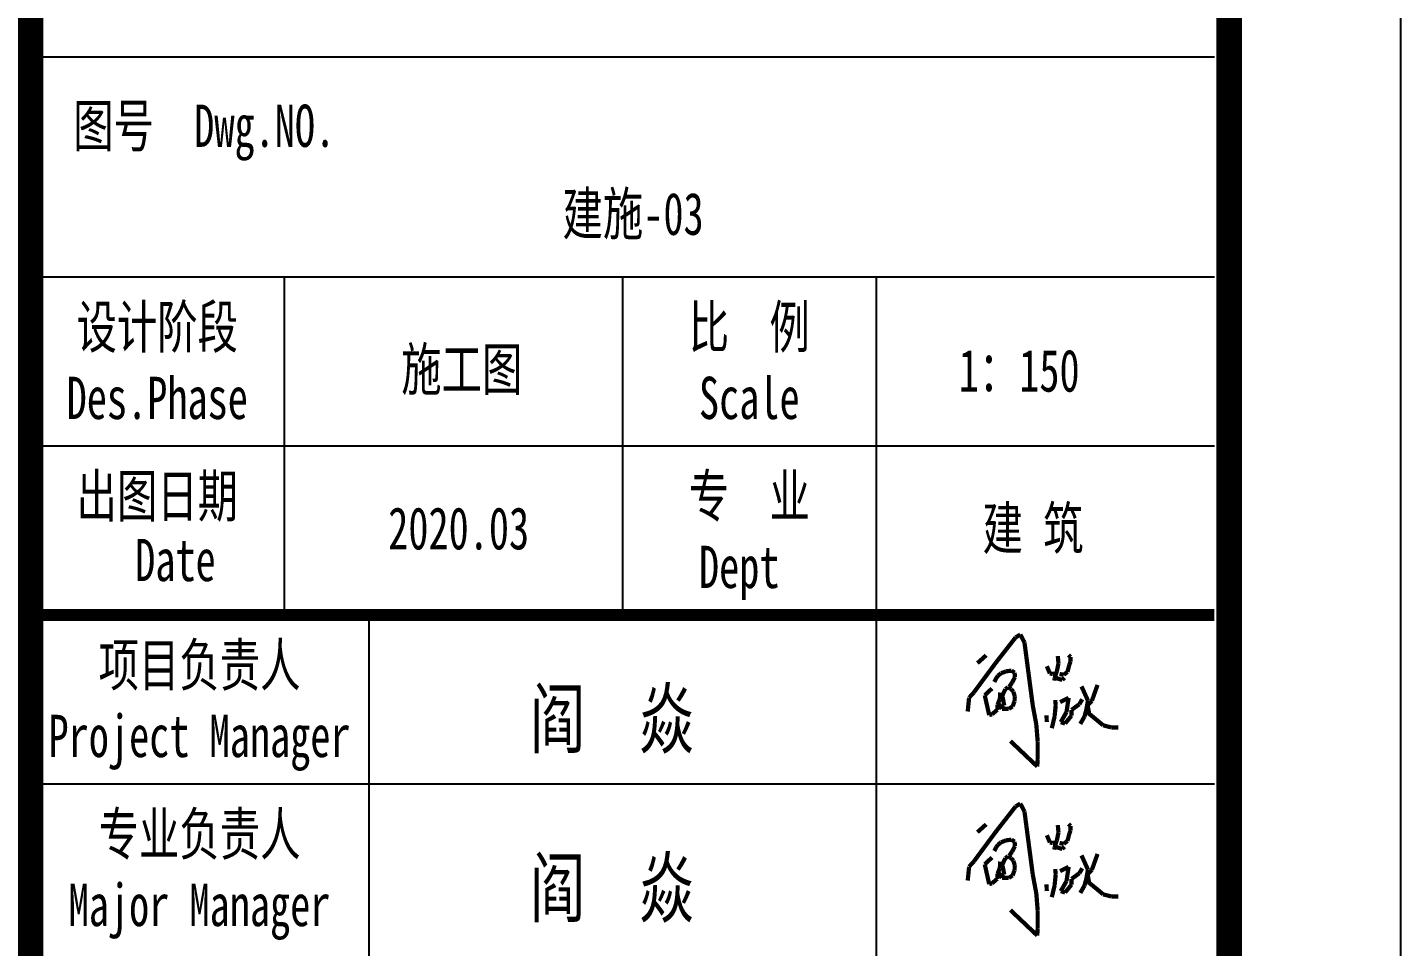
# Model space of a CAD drawing. Extents: x 177291 to 1288761, y 177638 to 322898.
# Drawn here: x 489694 to 498197, y 264028 to 269725 of the extents above; entities that cross this region are included whole.
import ezdxf
from ezdxf.enums import TextEntityAlignment as Align

# ---------------------------------------------------------------- set-up
doc = ezdxf.new("R2010")
doc.units = 0
doc.header["$LTSCALE"] = 1000
for name, color, linetype in [('PUB_TITLE', 4, 'Continuous'), ('TEXT', 7, 'Continuous'), ('图框文字', 120, 'Continuous')]:
    doc.layers.add(name, color=color, linetype=linetype)
doc.styles.add('_gyy_title_ST', font='', dxfattribs={"width": 0.8})
doc.styles.get('_gyy_title_ST').set_extended_font_data('SimSun')

# ---------------------------------------------------------------- blocks, each defined once
blk = doc.blocks.new('asdf')
at = {"color": 2, "lineweight": 25, "const_width": 25}
for points in [[(2531427.746124997, 1895348.387837175), (2531455.016848524, 1895364.735962445)], [(2531455.016848524, 1895364.735962445), (2531479.560474353, 1895318.416291497)], [(2531310.482096203, 1895198.530074152), (2531427.746124997, 1895348.387837175)], [(2531479.560474353, 1895318.416291497), (2531528.647726012, 1894945.134236371)], [(2531179.582737326, 1895021.425452997), (2531310.482096203, 1895198.530074152)], [(2531201.399297139, 1895195.805386607), (2531253.213646495, 1895242.125057555)], [(2531680.736946361, 1895194.197133844), (2531671.371763015, 1895149.491499309)], [(2531676.574639132, 1895237.863114139), (2531680.736946361, 1895194.197133844)], [(2531740.049753095, 1895244.10110885), (2531751.496074215, 1895232.664773669)], [(2531751.496074215, 1895204.593797469), (2531744.212028644, 1895183.80047022)], [(2531751.496074215, 1895232.664773669), (2531751.496074215, 1895204.593797469)], [(2531314.007060533, 1895108.929780186), (2531322.247722377, 1895120.691887203)], [(2531322.247722377, 1895120.691887203), (2531341.083552559, 1895135.982609008)], [(2531341.083552559, 1895135.982609008), (2531371.691788485, 1895147.744716025)], [(2531371.691788485, 1895147.744716025), (2531403.477261817, 1895151.273348131)], [(2531403.477261817, 1895151.273348131), (2531421.135854592, 1895139.511241114)], [(2531423.490329405, 1895113.634622993), (2531407.008974036, 1895081.876934047)], [(2531421.135854592, 1895139.511241114), (2531423.490329405, 1895113.634622993)], [(2531612.058956281, 1895177.562475509), (2531629.748722404, 1895134.936166772)], [(2531629.748722404, 1895134.936166772), (2531645.357350754, 1895131.817169416)], [(2531645.357350754, 1895131.817169416), (2531658.884841328, 1895132.856840974)], [(2531671.371763015, 1895149.491499309), (2531657.844272441, 1895105.825519014)], [(2531711.954203058, 1895126.618846263), (2531686.980391364, 1895131.817169416)], [(2531733.806276411, 1895144.293158839), (2531711.954203058, 1895126.618846263)], [(2531744.212028644, 1895183.80047022), (2531733.806276411, 1895144.293158839)], [(2531287.737242244, 1895046.258434124), (2531244.690301944, 1895005.638532182)], [(2531301.057417383, 1895084.22935545), (2531314.007060533, 1895108.929780186)], [(2531344.615296458, 1894996.013587456), (2531366.982838859, 1895041.885787506)], [(2531366.982838859, 1895041.885787506), (2531382.286956822, 1895053.647894523)], [(2531382.286956822, 1895053.647894523), (2531401.122787004, 1895041.885787506)], [(2531407.008974036, 1895081.876934047), (2531389.35038126, 1895056.000315926)], [(2531401.122787004, 1895041.885787506), (2531414.072398474, 1895026.595048384)], [(2531657.844272441, 1895105.825519014), (2531655.763102986, 1895092.309858035)], [(2531670.655884822, 1895106.487313944), (2531702.848068967, 1895096.378603323)], [(2531702.848068967, 1895096.378603323), (2531715.724942625, 1895110.163203993)], [(2531816.83994168, 1895058.31903978), (2531854.881215306, 1894973.856808191)], [(2531911.580656374, 1895067.062982344), (2531878.289611716, 1894973.513754673)], [(2531144.13081575, 1894909.713315603), (2531152.31204548, 1894991.453907318)], [(2531152.31204548, 1894991.453907318), (2531179.582737326, 1895021.425452997)], [(2531244.690301944, 1895005.638532182), (2531261.430769927, 1894931.566972772)], [(2531318.826700888, 1894919.619944827), (2531321.070484971, 1894951.317598108)], [(2531321.070484971, 1894951.317598108), (2531334.020128121, 1894984.251480439)], [(2531337.55184034, 1894938.379280389), (2531325.779466277, 1894956.022423598)], [(2531334.020128121, 1894984.251480439), (2531336.374602934, 1895021.890205577)], [(2531359.919382741, 1894945.436544599), (2531350.50148349, 1894996.013587456)], [(2531421.135854592, 1894971.313162721), (2531409.363448848, 1894939.555491091)], [(2531414.072398474, 1895026.595048384), (2531422.313091998, 1894999.542219561)], [(2531422.313091998, 1894999.542219561), (2531421.135854592, 1894971.313162721)], [(2531661.03684778, 1894977.604128039), (2531664.339987129, 1894947.90190301)], [(2531690.035759621, 1894965.410585032), (2531740.757426108, 1894990.749254509)], [(2531740.757426108, 1894990.749254509), (2531728.077033246, 1894906.28702292)], [(2531757.664658831, 1894918.956366316), (2531804.159548818, 1894952.741258952)], [(2531804.159548818, 1894952.741258952), (2531821.066749861, 1894982.30303135)], [(2531854.881215306, 1894973.856808191), (2531844.998567057, 1894919.463093645)], [(2531855.402006633, 1894948.567299733), (2531853.321312382, 1894942.330673011)], [(2531878.289611716, 1894973.513754673), (2531855.402006633, 1894948.567299733)], [(2531261.430769927, 1894931.566972772), (2531270.99677426, 1894888.557661778)], [(2531270.99677426, 1894888.557661778), (2531287.737242244, 1894893.336479883)], [(2531287.737242244, 1894893.336479883), (2531318.826700888, 1894919.619944827)], [(2531345.792533865, 1894925.440962671), (2531337.55184034, 1894938.379280389)], [(2531338.729077747, 1894936.026858986), (2531359.919382741, 1894945.436544599)], [(2531386.995906448, 1894925.440962671), (2531345.792533865, 1894925.440962671)], [(2531409.363448848, 1894939.555491091), (2531386.995906448, 1894925.440962671)], [(2531528.647726012, 1894945.134236371), (2531549.637051617, 1894832.737585042)], [(2531609.838267087, 1894886.847329338), (2531611.489852601, 1894847.244379948)], [(2531657.733708432, 1894880.246852203), (2531641.218043373, 1894810.941660467)], [(2531664.339987129, 1894947.90190301), (2531657.733708432, 1894880.246852203)], [(2531728.077033246, 1894906.28702292), (2531694.262567801, 1894847.163460808)], [(2531719.623416886, 1894838.717237649), (2531757.664658831, 1894885.171473681)], [(2531757.664658831, 1894885.171473681), (2531757.664658831, 1894918.956366316)], [(2531834.595095801, 1894879.964527002), (2531809.626828147, 1894836.308226528)], [(2531844.998567057, 1894919.463093645), (2531834.595095801, 1894879.964527002)], [(2531853.321312382, 1894942.330673011), (2531863.724783638, 1894888.280011982)], [(2531861.644089387, 1894896.595496962), (2531907.419267872, 1894859.175805894)], [(2531549.637051617, 1894832.737585042), (2531557.691623781, 1894732.143387745)], [(2531694.262567801, 1894847.163460808), (2531719.623416886, 1894838.717237649)], [(2531907.419267872, 1894859.175805894), (2531944.871701033, 1894827.992741548)], [(2531944.871701033, 1894827.992741548), (2531992.72757377, 1894815.519505419)], [(2531992.72757377, 1894815.519505419), (2532034.341395433, 1894815.519505419)], [(2531555.006755834, 1894584.605214392), (2531396.60008546, 1894734.825892746)], [(2531557.691623781, 1894732.143387745), (2531557.691623781, 1894626.184163128)], [(2531557.691623781, 1894626.184163128), (2531555.006755834, 1894584.605214392)]]:
    blk.add_lwpolyline(points, dxfattribs=at)

msp = doc.modelspace()

# ---------------------------------------------------------------- linework, layer by layer
at = {"layer": 'PUB_TITLE'}
for p, q in [((497044.5049409692, 269539.7002276923), (489711.7696009672, 269539.7002276923)), ((497044.5049409692, 268177.9065216923), (489711.7696009672, 268177.9065216923)), ((491283.0700309693, 268177.9065216923), (491283.0700309693, 266082.8392816923)), ((493378.1330806799, 268177.9065216923), (493378.1330806799, 266082.8392816923)), ((494949.4377009692, 268177.9065216923), (494949.4377009692, 258750.1039416923)), ((497044.5049409692, 267130.3729016923), (489711.7696009646, 267130.3729016923)), ((491806.8347458236, 266082.8392816923), (491806.8347458236, 258750.1039416923)), ((497044.5049409692, 265035.3056616923), (489711.7696009693, 265035.3056616923))]:
    msp.add_line(p, q, dxfattribs=at)
msp.add_lwpolyline([(408999.2816329692, 314928.3444236923), (498196.6566409693, 314928.3444236923), (498196.6566409693, 251928.0581516923), (408999.2816329692, 251928.0581516923)], close=True, dxfattribs=at)
at = {"layer": 'PUB_TITLE', "const_width": 159.091632}
for points in [[(411650.8088329692, 252988.6690316923), (411650.8088329692, 313867.7335436923), (497136.0457609692, 313867.7335436923), (497136.0457609692, 252988.6690316923)], [(489711.7696009693, 313867.7335436923), (497136.0457609692, 313867.7335436923), (497136.0457609692, 252988.6690316923), (489711.7696009693, 252988.6690316923)]]:
    msp.add_lwpolyline(points, close=True, dxfattribs=at)
at = {"layer": 'PUB_TITLE', "const_width": 73.32728006995411}
msp.add_lwpolyline([(489711.7696009711, 266082.8392816923), (497044.5049409692, 266082.8392816923)], dxfattribs=at)

# ---------------------------------------------------------------- block references
at = {"layer": '图框文字', "xscale": 1.04753362, "yscale": 1.04753362, "zscale": 1.04753362}
for p in [(-2155942.212306584, -1719496.406083435), (-2155942.212306584, -1720543.939703435)]:
    msp.add_blockref('asdf', p, dxfattribs=at)

# ---------------------------------------------------------------- texts
at = {"layer": 'PUB_TITLE', "style": '_gyy_title_ST', "width": 0.7}
msp.add_text('图号  Dwg.NO.', height=261.8831430965037, dxfattribs=at).set_placement((489976.8386586955, 268984.5074090923))
at = {"layer": 'PUB_TITLE', "color": 6, "style": '_gyy_title_ST', "width": 0.7}
msp.add_text('建施-03', height=261.8831430965037, dxfattribs=at).set_placement((493444.0885043397, 268438.936629258), align=Align.CENTER)
at = {"layer": 'PUB_TITLE', "style": '_gyy_title_ST', "width": 0.7}
for s, p in [('设计阶段', (490497.4198159692, 267737.9424012923)), ('比  例', (494163.7874859693, 267737.9424012923)), ('Des.Phase', (490497.4198159692, 267297.9939944728)), ('Scale', (494163.7874859693, 267297.9939944728)), ('出图日期', (490497.4198159692, 266690.4087812923)), ('专  业', (494163.7874859693, 266690.4087812923)), ('Date', (490610.0912925189, 266293.3739391569)), ('Dept ', (494163.7874859693, 266250.4457084661)), ('项目负责人', (490759.3011258236, 265642.8751612923)), ('Project Manager', (490759.3011258236, 265202.9120884661)), ('专业负责人', (490759.3011258236, 264595.3415412923)), ('Major Manager', (490759.3011258236, 264155.3784684637))]:
    msp.add_text(s, height=261.8831430965037, dxfattribs=at).set_placement(p, align=Align.CENTER)
at = {"layer": 'TEXT', "color": 3, "style": '_gyy_title_ST', "width": 0.6999999999994356}
for p in [(492807.6994610485, 265263.0822015054), (492807.6994610485, 264215.5485815054)]:
    msp.add_text('阎  焱', height=353.6907100756745, dxfattribs=at).set_placement(p)
at = {"layer": '图框文字', "color": 7, "style": '_gyy_title_ST', "width": 0.7}
for s, p in [('施工图', (492383.3385863368, 267475.5809777668)), ('1：150', (495835.0059978092, 267467.2929124781)), ('2020.03', (492363.9603560659, 266489.6554301403)), ('建 筑', (495920.663985079, 266489.6554301403))]:
    msp.add_text(s, height=261.8831431069789, dxfattribs=at).set_placement(p, align=Align.CENTER)

doc.saveas('drawing.dxf')
